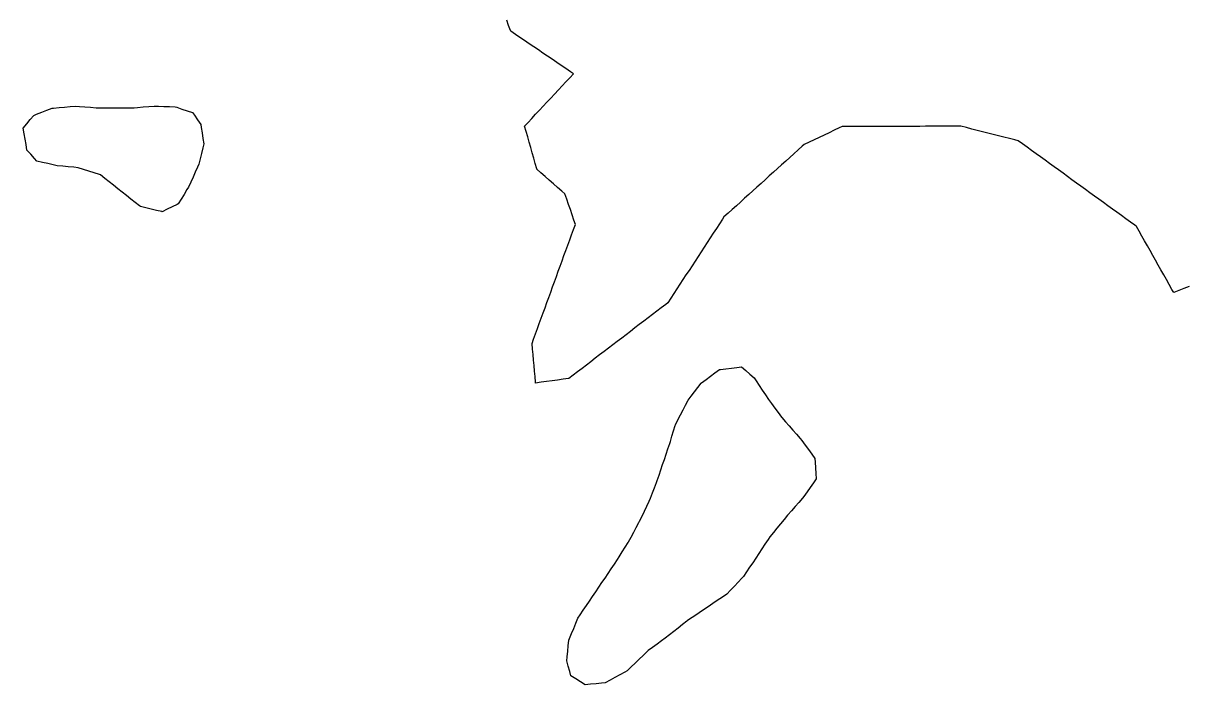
# Model space of a CAD drawing. Header units: millimetres. Extents: x 0 to 2762, y 6 to 2482.
# Drawn here: x 776.9 to 986.6, y 1719.7 to 1838.9 of the extents above; entities that cross this region are included whole.
import ezdxf

# ---------------------------------------------------------------- set-up
doc = ezdxf.new("R2010")
doc.units = ezdxf.units.MM
for name, color, linetype in [('ALL_HOLES', 1, 'Continuous'), ('ALL_ISLANDS', 7, 'Continuous'), ('OUTLINE_ISLAND_01', 7, 'Continuous'), ('OUTLINE_ISLAND_01_HOLE_134', 1, 'Continuous'), ('OUTLINE_ISLAND_01_HOLE_135', 1, 'Continuous')]:
    doc.layers.add(name, color=color, linetype=linetype)

msp = doc.modelspace()

# ---------------------------------------------------------------- linework, layer by layer
at = {"layer": 'ALL_HOLES'}
for points in [[(776.8539, 1819.9379), (777.4846, 1820.714), (778.1152, 1821.4901), (778.7458, 1822.2662), (779.2472, 1822.4592), (780.1805, 1822.8185), (781.1137, 1823.1778), (782.0469, 1823.5371), (782.3107, 1823.5621), (783.3063, 1823.6567), (784.3018, 1823.7512), (785.2973, 1823.8458), (786.2928, 1823.9403), (786.9859, 1823.8847), (787.9827, 1823.8048), (788.9795, 1823.7249), (789.9763, 1823.6449), (790.8287, 1823.6435), (791.8287, 1823.6419), (792.8287, 1823.6402), (793.8287, 1823.6386), (794.8287, 1823.637), (795.8287, 1823.6353), (796.8287, 1823.6337), (797.4768, 1823.6898), (798.4731, 1823.776), (799.4694, 1823.8622), (800.4656, 1823.9484), (801.2245, 1823.9232), (802.2239, 1823.89), (803.2234, 1823.8569), (804.2228, 1823.8237), (804.5238, 1823.7218), (805.4709, 1823.4009), (806.418, 1823.08), (807.3651, 1822.7591), (807.6993, 1822.2815), (808.2725, 1821.4621), (808.8458, 1820.6427), (808.9323, 1820.0998), (809.0896, 1819.1122), (809.247, 1818.1247), (809.4044, 1817.1371), (809.2251, 1816.3838), (808.9936, 1815.4109), (808.7621, 1814.4381), (808.5306, 1813.4653), (808.2913, 1812.9432), (807.8747, 1812.0341), (807.4581, 1811.125), (807.0415, 1810.2159), (806.6249, 1809.3068), (806.3647, 1808.8803), (805.844, 1808.0266), (805.3232, 1807.1729), (804.8025, 1806.3192), (804.5971, 1806.219), (803.6983, 1805.7806), (802.7995, 1805.3422), (801.9007, 1804.9038), (801.8579, 1804.9137), (800.8836, 1805.1391), (799.9094, 1805.3645), (798.9351, 1805.5899), (797.9608, 1805.8153), (797.8069, 1805.9376), (797.024, 1806.5598), (796.2411, 1807.1819), (795.4582, 1807.8041), (794.6753, 1808.4262), (793.8924, 1809.0483), (793.1095, 1809.6705), (792.3265, 1810.2926), (791.5436, 1810.9147), (790.7607, 1811.5369), (790.5837, 1811.5941), (789.6322, 1811.9017), (788.6807, 1812.2093), (787.7292, 1812.5169), (786.7777, 1812.8245), (785.9723, 1812.9031), (784.977, 1813.0002), (783.9817, 1813.0973), (782.9865, 1813.1944), (782.2585, 1813.3538), (781.2817, 1813.5677), (780.3048, 1813.7815), (779.3279, 1813.9954), (778.858, 1814.5179), (778.1894, 1815.2615), (777.5207, 1816.0051), (777.5202, 1816.0079), (777.3531, 1816.9938), (777.1859, 1817.9797), (777.0188, 1818.9657)], [(906.3576, 1776.9379), (907.1133, 1776.2829), (907.869, 1775.628), (908.6247, 1774.9731), (908.9936, 1774.4187), (909.5475, 1773.5861), (910.1014, 1772.7535), (910.6553, 1771.9209), (911.2092, 1771.0884), (911.7825, 1770.3123), (912.3765, 1769.5079), (912.9706, 1768.7035), (913.5647, 1767.8991), (913.6476, 1767.8046), (914.307, 1767.0528), (914.9664, 1766.301), (915.6258, 1765.5492), (916.2852, 1764.7974), (916.9446, 1764.0457), (917.2383, 1763.6433), (917.828, 1762.8357), (918.4176, 1762.028), (919.0072, 1761.2203), (919.5969, 1760.4126), (919.6315, 1759.7497), (919.6836, 1758.7511), (919.7357, 1757.7524), (919.7878, 1756.7538), (919.3019, 1756.0445), (918.7367, 1755.2195), (918.1716, 1754.3945), (917.6065, 1753.5695), (917.3329, 1753.2581), (916.6731, 1752.5067), (916.0132, 1751.7553), (915.3533, 1751.004), (914.6934, 1750.2526), (914.6446, 1750.1932), (914.0101, 1749.4203), (913.3757, 1748.6473), (912.7412, 1747.8744), (912.1067, 1747.1014), (911.4723, 1746.3285), (911.1309, 1745.8155), (910.577, 1744.983), (910.0231, 1744.1504), (909.4691, 1743.3178), (908.9152, 1742.4853), (908.3613, 1741.6527), (907.8073, 1740.8202), (907.2534, 1739.9876), (906.6994, 1739.155), (906.4356, 1738.8777), (905.7463, 1738.1532), (905.0571, 1737.4287), (904.3678, 1736.7041), (903.6785, 1735.9796), (903.2641, 1735.6992), (902.4358, 1735.1389), (901.6075, 1734.5785), (900.7793, 1734.0182), (899.951, 1733.4578), (899.1228, 1732.8975), (898.2945, 1732.3371), (897.4662, 1731.7768), (896.638, 1731.2164), (896.5111, 1731.1165), (895.7255, 1730.4977), (894.9399, 1729.8789), (894.1544, 1729.2602), (893.3688, 1728.6414), (892.5832, 1728.0226), (891.9435, 1727.5636), (891.131, 1726.9806), (890.3185, 1726.3976), (889.5061, 1725.8146), (889.3325, 1725.6483), (888.6104, 1724.9566), (887.8883, 1724.2648), (887.1661, 1723.573), (886.444, 1722.8813), (885.7219, 1722.1895), (885.2846, 1721.9451), (884.4117, 1721.4571), (883.5388, 1720.9692), (882.6659, 1720.4813), (881.793, 1719.9934), (881.1334, 1719.9333), (880.1375, 1719.8426), (879.1416, 1719.752), (878.1458, 1719.6613), (877.3029, 1720.1865), (876.4543, 1720.7154), (875.6056, 1721.2443), (875.385, 1722.0324), (875.1155, 1722.9954), (874.846, 1723.9584), (874.9199, 1724.7081), (875.018, 1725.7033), (875.1161, 1726.6985), (875.2143, 1727.6937), (875.3271, 1727.9664), (875.7092, 1728.8905), (876.0914, 1729.8146), (876.4736, 1730.7387), (876.8557, 1731.6628), (877.2585, 1732.2585), (877.8186, 1733.0869), (878.3787, 1733.9153), (878.9388, 1734.7438), (879.4989, 1735.5722), (880.059, 1736.4006), (880.6191, 1737.229), (881.1792, 1738.0575), (881.7393, 1738.8859), (882.2994, 1739.7143), (882.8595, 1740.5427), (883.4196, 1741.3712), (883.9797, 1742.1996), (884.3141, 1742.7359), (884.8432, 1743.5844), (885.3724, 1744.4329), (885.9015, 1745.2815), (885.9566, 1745.3833), (886.4327, 1746.2627), (886.9087, 1747.1421), (887.3847, 1748.0215), (887.8608, 1748.901), (887.9709, 1749.1273), (888.4083, 1750.0266), (888.8457, 1750.9258), (889.2832, 1751.8251), (889.7206, 1752.7243), (889.938, 1753.2807), (890.302, 1754.2121), (890.6659, 1755.1435), (891.0299, 1756.0749), (891.1647, 1756.4743), (891.4844, 1757.4218), (891.8041, 1758.3694), (892.1238, 1759.3169), (892.4435, 1760.2644), (892.7632, 1761.2119), (893.0829, 1762.1594), (893.4026, 1763.1069), (893.5171, 1763.498), (893.7981, 1764.4577), (894.0791, 1765.4174), (894.3601, 1766.3771), (894.4277, 1766.5077), (894.8874, 1767.3958), (895.347, 1768.2839), (895.8067, 1769.172), (896.2663, 1770.0601), (896.726, 1770.9482), (897.2578, 1771.6431), (897.8656, 1772.4372), (898.4733, 1773.2313), (899.0811, 1774.0255), (899.147, 1774.0745), (899.9495, 1774.6711), (900.752, 1775.2678), (901.5545, 1775.8645), (902.357, 1776.4611), (902.5565, 1776.4849), (903.5495, 1776.6032), (904.5425, 1776.7216), (905.5355, 1776.8399)]]:
    msp.add_lwpolyline(points, close=True, dxfattribs=at)
at = {"layer": 'ALL_ISLANDS'}
msp.add_lwpolyline([(987.0549, 1791.429), (986.1247, 1791.0619), (985.1945, 1790.6949), (984.2643, 1790.3278), (983.9347, 1790.9133), (983.4441, 1791.7847), (982.9536, 1792.6561), (982.463, 1793.5275), (981.9725, 1794.3989), (981.4819, 1795.2703), (980.9913, 1796.1417), (980.5008, 1797.0132), (980.0102, 1797.8846), (979.5197, 1798.756), (979.0291, 1799.6274), (978.5386, 1800.4988), (978.048, 1801.3702), (977.5575, 1802.2416), (977.2712, 1802.449), (976.4613, 1803.0356), (975.6514, 1803.6222), (974.8416, 1804.2088), (974.0317, 1804.7954), (973.2218, 1805.382), (972.4119, 1805.9685), (971.6021, 1806.5551), (970.7922, 1807.1417), (969.9823, 1807.7283), (969.1724, 1808.3149), (968.3625, 1808.9015), (967.5527, 1809.4881), (966.7428, 1810.0747), (965.9329, 1810.6613), (965.123, 1811.2479), (964.3131, 1811.8345), (963.5033, 1812.4211), (962.6934, 1813.0077), (961.8835, 1813.5943), (961.0736, 1814.1809), (960.2638, 1814.7675), (959.4539, 1815.3541), (958.644, 1815.9407), (957.8341, 1816.5273), (957.0242, 1817.1139), (956.2144, 1817.7005), (955.6111, 1817.8524), (954.6414, 1818.0965), (953.6717, 1818.3407), (952.7019, 1818.5848), (951.7322, 1818.829), (950.7624, 1819.0731), (949.7927, 1819.3173), (948.823, 1819.5614), (947.8532, 1819.8056), (946.8835, 1820.0497), (945.9137, 1820.2938), (945.5195, 1820.2935), (944.5195, 1820.2926), (943.5195, 1820.2916), (942.5195, 1820.2907), (941.5195, 1820.2898), (940.5195, 1820.2889), (939.5195, 1820.2879), (938.5195, 1820.287), (937.5195, 1820.2861), (936.5195, 1820.2852), (935.5195, 1820.2842), (934.5195, 1820.2833), (933.5195, 1820.2824), (932.5195, 1820.2815), (931.5195, 1820.2805), (930.5195, 1820.2796), (929.5195, 1820.2787), (928.5195, 1820.2778), (927.5195, 1820.2768), (926.5195, 1820.2759), (925.5195, 1820.275), (924.5195, 1820.2741), (923.9391, 1819.9978), (923.0362, 1819.5681), (922.1332, 1819.1384), (921.2303, 1818.7086), (920.3273, 1818.2789), (919.4244, 1817.8491), (918.5214, 1817.4194), (917.6185, 1816.9897), (917.2961, 1816.6987), (916.5537, 1816.0288), (915.8113, 1815.3588), (915.0689, 1814.6889), (914.3265, 1814.0189), (913.584, 1813.349), (912.8416, 1812.6791), (912.0992, 1812.0091), (911.3568, 1811.3392), (910.6144, 1810.6692), (909.872, 1809.9993), (909.1296, 1809.3293), (908.3872, 1808.6594), (907.6448, 1807.9894), (906.9024, 1807.3195), (906.1599, 1806.6495), (905.4175, 1805.9796), (904.6751, 1805.3096), (903.9327, 1804.6397), (903.1903, 1803.9698), (902.9082, 1803.5388), (902.3605, 1802.7021), (901.8128, 1801.8655), (901.2652, 1801.0288), (900.7175, 1800.1921), (900.1698, 1799.3554), (899.6221, 1798.5187), (899.0744, 1797.6821), (898.5267, 1796.8454), (897.979, 1796.0087), (897.4313, 1795.172), (896.8836, 1794.3353), (896.3359, 1793.4986), (895.7883, 1792.662), (895.2406, 1791.8253), (894.6929, 1790.9886), (894.1452, 1790.1519), (893.5975, 1789.3152), (893.0498, 1788.4786), (892.6872, 1788.2012), (891.8928, 1787.5938), (891.0984, 1786.9864), (890.3041, 1786.3789), (889.5097, 1785.7715), (888.7154, 1785.164), (887.921, 1784.5566), (887.1266, 1783.9491), (886.3323, 1783.3417), (885.5379, 1782.7342), (884.7435, 1782.1268), (883.9492, 1781.5194), (883.1548, 1780.9119), (882.3605, 1780.3045), (881.5661, 1779.697), (880.7717, 1779.0896), (879.9774, 1778.4821), (879.183, 1777.8747), (878.3886, 1777.2672), (877.5943, 1776.6598), (876.7999, 1776.0524), (876.0056, 1775.4449), (875.2112, 1774.8375), (875.1778, 1774.8329), (874.1869, 1774.6987), (873.1959, 1774.5645), (872.205, 1774.4303), (871.214, 1774.2961), (870.2231, 1774.1619), (869.2321, 1774.0276), (869.2178, 1774.184), (869.1264, 1775.1798), (869.0351, 1776.1756), (868.9438, 1777.1715), (868.8525, 1778.1673), (868.7611, 1779.1631), (868.6698, 1780.1589), (868.5785, 1781.1548), (868.8689, 1781.9526), (869.2109, 1782.8923), (869.553, 1783.8319), (869.895, 1784.7716), (870.2371, 1785.7113), (870.5791, 1786.651), (870.9212, 1787.5907), (871.2632, 1788.5304), (871.6052, 1789.47), (871.9473, 1790.4097), (872.2893, 1791.3494), (872.6314, 1792.2891), (872.9734, 1793.2288), (873.3155, 1794.1685), (873.6575, 1795.1081), (873.9996, 1796.0478), (874.3416, 1796.9875), (874.6837, 1797.9272), (875.0257, 1798.8669), (875.3678, 1799.8066), (875.7098, 1800.7462), (876.0518, 1801.6859), (876.3939, 1802.6256), (876.1329, 1803.3914), (875.8103, 1804.338), (875.4877, 1805.2845), (875.1651, 1806.231), (874.8425, 1807.1776), (874.5199, 1808.1241), (873.947, 1808.6286), (873.1964, 1809.2893), (872.4458, 1809.9501), (871.6952, 1810.6109), (870.9447, 1811.2717), (870.1941, 1811.9325), (869.4435, 1812.5933), (869.4291, 1812.6442), (869.1567, 1813.6064), (868.8842, 1814.5685), (868.6117, 1815.5307), (868.3393, 1816.4929), (868.0668, 1817.455), (867.7943, 1818.4172), (867.5218, 1819.3794), (867.2494, 1820.3415), (867.8611, 1820.996), (868.5439, 1821.7266), (869.2267, 1822.4572), (869.9095, 1823.1878), (870.5923, 1823.9184), (871.2752, 1824.649), (871.958, 1825.3796), (872.6408, 1826.1101), (873.3236, 1826.8407), (874.0064, 1827.5713), (874.6892, 1828.3019), (875.3721, 1829.0325), (876.0549, 1829.7631), (875.5136, 1830.1298), (874.6857, 1830.6907), (873.8579, 1831.2516), (873.03, 1831.8125), (872.2021, 1832.3734), (871.3742, 1832.9343), (870.5463, 1833.4952), (869.7184, 1834.0561), (868.8906, 1834.617), (868.0627, 1835.1779), (867.2348, 1835.7388), (866.4069, 1836.2997), (865.579, 1836.8606), (864.7512, 1837.4216), (864.7066, 1837.5419), (864.3598, 1838.4799), (864.013, 1839.4178)], dxfattribs=at)
at = {"layer": 'OUTLINE_ISLAND_01'}
msp.add_lwpolyline([(987.0549, 1791.429), (986.1247, 1791.0619), (985.1945, 1790.6949), (984.2643, 1790.3278), (983.9347, 1790.9133), (983.4441, 1791.7847), (982.9536, 1792.6561), (982.463, 1793.5275), (981.9725, 1794.3989), (981.4819, 1795.2703), (980.9913, 1796.1417), (980.5008, 1797.0132), (980.0102, 1797.8846), (979.5197, 1798.756), (979.0291, 1799.6274), (978.5386, 1800.4988), (978.048, 1801.3702), (977.5575, 1802.2416), (977.2712, 1802.449), (976.4613, 1803.0356), (975.6514, 1803.6222), (974.8416, 1804.2088), (974.0317, 1804.7954), (973.2218, 1805.382), (972.4119, 1805.9685), (971.6021, 1806.5551), (970.7922, 1807.1417), (969.9823, 1807.7283), (969.1724, 1808.3149), (968.3625, 1808.9015), (967.5527, 1809.4881), (966.7428, 1810.0747), (965.9329, 1810.6613), (965.123, 1811.2479), (964.3131, 1811.8345), (963.5033, 1812.4211), (962.6934, 1813.0077), (961.8835, 1813.5943), (961.0736, 1814.1809), (960.2638, 1814.7675), (959.4539, 1815.3541), (958.644, 1815.9407), (957.8341, 1816.5273), (957.0242, 1817.1139), (956.2144, 1817.7005), (955.6111, 1817.8524), (954.6414, 1818.0965), (953.6717, 1818.3407), (952.7019, 1818.5848), (951.7322, 1818.829), (950.7624, 1819.0731), (949.7927, 1819.3173), (948.823, 1819.5614), (947.8532, 1819.8056), (946.8835, 1820.0497), (945.9137, 1820.2938), (945.5195, 1820.2935), (944.5195, 1820.2926), (943.5195, 1820.2916), (942.5195, 1820.2907), (941.5195, 1820.2898), (940.5195, 1820.2889), (939.5195, 1820.2879), (938.5195, 1820.287), (937.5195, 1820.2861), (936.5195, 1820.2852), (935.5195, 1820.2842), (934.5195, 1820.2833), (933.5195, 1820.2824), (932.5195, 1820.2815), (931.5195, 1820.2805), (930.5195, 1820.2796), (929.5195, 1820.2787), (928.5195, 1820.2778), (927.5195, 1820.2768), (926.5195, 1820.2759), (925.5195, 1820.275), (924.5195, 1820.2741), (923.9391, 1819.9978), (923.0362, 1819.5681), (922.1332, 1819.1384), (921.2303, 1818.7086), (920.3273, 1818.2789), (919.4244, 1817.8491), (918.5214, 1817.4194), (917.6185, 1816.9897), (917.2961, 1816.6987), (916.5537, 1816.0288), (915.8113, 1815.3588), (915.0689, 1814.6889), (914.3265, 1814.0189), (913.584, 1813.349), (912.8416, 1812.6791), (912.0992, 1812.0091), (911.3568, 1811.3392), (910.6144, 1810.6692), (909.872, 1809.9993), (909.1296, 1809.3293), (908.3872, 1808.6594), (907.6448, 1807.9894), (906.9024, 1807.3195), (906.1599, 1806.6495), (905.4175, 1805.9796), (904.6751, 1805.3096), (903.9327, 1804.6397), (903.1903, 1803.9698), (902.9082, 1803.5388), (902.3605, 1802.7021), (901.8128, 1801.8655), (901.2652, 1801.0288), (900.7175, 1800.1921), (900.1698, 1799.3554), (899.6221, 1798.5187), (899.0744, 1797.6821), (898.5267, 1796.8454), (897.979, 1796.0087), (897.4313, 1795.172), (896.8836, 1794.3353), (896.3359, 1793.4986), (895.7883, 1792.662), (895.2406, 1791.8253), (894.6929, 1790.9886), (894.1452, 1790.1519), (893.5975, 1789.3152), (893.0498, 1788.4786), (892.6872, 1788.2012), (891.8928, 1787.5938), (891.0984, 1786.9864), (890.3041, 1786.3789), (889.5097, 1785.7715), (888.7154, 1785.164), (887.921, 1784.5566), (887.1266, 1783.9491), (886.3323, 1783.3417), (885.5379, 1782.7342), (884.7435, 1782.1268), (883.9492, 1781.5194), (883.1548, 1780.9119), (882.3605, 1780.3045), (881.5661, 1779.697), (880.7717, 1779.0896), (879.9774, 1778.4821), (879.183, 1777.8747), (878.3886, 1777.2672), (877.5943, 1776.6598), (876.7999, 1776.0524), (876.0056, 1775.4449), (875.2112, 1774.8375), (875.1778, 1774.8329), (874.1869, 1774.6987), (873.1959, 1774.5645), (872.205, 1774.4303), (871.214, 1774.2961), (870.2231, 1774.1619), (869.2321, 1774.0276), (869.2178, 1774.184), (869.1264, 1775.1798), (869.0351, 1776.1756), (868.9438, 1777.1715), (868.8525, 1778.1673), (868.7611, 1779.1631), (868.6698, 1780.1589), (868.5785, 1781.1548), (868.8689, 1781.9526), (869.2109, 1782.8923), (869.553, 1783.8319), (869.895, 1784.7716), (870.2371, 1785.7113), (870.5791, 1786.651), (870.9212, 1787.5907), (871.2632, 1788.5304), (871.6052, 1789.47), (871.9473, 1790.4097), (872.2893, 1791.3494), (872.6314, 1792.2891), (872.9734, 1793.2288), (873.3155, 1794.1685), (873.6575, 1795.1081), (873.9996, 1796.0478), (874.3416, 1796.9875), (874.6837, 1797.9272), (875.0257, 1798.8669), (875.3678, 1799.8066), (875.7098, 1800.7462), (876.0518, 1801.6859), (876.3939, 1802.6256), (876.1329, 1803.3914), (875.8103, 1804.338), (875.4877, 1805.2845), (875.1651, 1806.231), (874.8425, 1807.1776), (874.5199, 1808.1241), (873.947, 1808.6286), (873.1964, 1809.2893), (872.4458, 1809.9501), (871.6952, 1810.6109), (870.9447, 1811.2717), (870.1941, 1811.9325), (869.4435, 1812.5933), (869.4291, 1812.6442), (869.1567, 1813.6064), (868.8842, 1814.5685), (868.6117, 1815.5307), (868.3393, 1816.4929), (868.0668, 1817.455), (867.7943, 1818.4172), (867.5218, 1819.3794), (867.2494, 1820.3415), (867.8611, 1820.996), (868.5439, 1821.7266), (869.2267, 1822.4572), (869.9095, 1823.1878), (870.5923, 1823.9184), (871.2752, 1824.649), (871.958, 1825.3796), (872.6408, 1826.1101), (873.3236, 1826.8407), (874.0064, 1827.5713), (874.6892, 1828.3019), (875.3721, 1829.0325), (876.0549, 1829.7631), (875.5136, 1830.1298), (874.6857, 1830.6907), (873.8579, 1831.2516), (873.03, 1831.8125), (872.2021, 1832.3734), (871.3742, 1832.9343), (870.5463, 1833.4952), (869.7184, 1834.0561), (868.8906, 1834.617), (868.0627, 1835.1779), (867.2348, 1835.7388), (866.4069, 1836.2997), (865.579, 1836.8606), (864.7512, 1837.4216), (864.7066, 1837.5419), (864.3598, 1838.4799), (864.013, 1839.4178)], dxfattribs=at)
at = {"layer": 'OUTLINE_ISLAND_01_HOLE_134'}
msp.add_lwpolyline([(906.3576, 1776.9379), (907.1133, 1776.2829), (907.869, 1775.628), (908.6247, 1774.9731), (908.9936, 1774.4187), (909.5475, 1773.5861), (910.1014, 1772.7535), (910.6553, 1771.9209), (911.2092, 1771.0884), (911.7825, 1770.3123), (912.3765, 1769.5079), (912.9706, 1768.7035), (913.5647, 1767.8991), (913.6476, 1767.8046), (914.307, 1767.0528), (914.9664, 1766.301), (915.6258, 1765.5492), (916.2852, 1764.7974), (916.9446, 1764.0457), (917.2383, 1763.6433), (917.828, 1762.8357), (918.4176, 1762.028), (919.0072, 1761.2203), (919.5969, 1760.4126), (919.6315, 1759.7497), (919.6836, 1758.7511), (919.7357, 1757.7524), (919.7878, 1756.7538), (919.3019, 1756.0445), (918.7367, 1755.2195), (918.1716, 1754.3945), (917.6065, 1753.5695), (917.3329, 1753.2581), (916.6731, 1752.5067), (916.0132, 1751.7553), (915.3533, 1751.004), (914.6934, 1750.2526), (914.6446, 1750.1932), (914.0101, 1749.4203), (913.3757, 1748.6473), (912.7412, 1747.8744), (912.1067, 1747.1014), (911.4723, 1746.3285), (911.1309, 1745.8155), (910.577, 1744.983), (910.0231, 1744.1504), (909.4691, 1743.3178), (908.9152, 1742.4853), (908.3613, 1741.6527), (907.8073, 1740.8202), (907.2534, 1739.9876), (906.6994, 1739.155), (906.4356, 1738.8777), (905.7463, 1738.1532), (905.0571, 1737.4287), (904.3678, 1736.7041), (903.6785, 1735.9796), (903.2641, 1735.6992), (902.4358, 1735.1389), (901.6075, 1734.5785), (900.7793, 1734.0182), (899.951, 1733.4578), (899.1228, 1732.8975), (898.2945, 1732.3371), (897.4662, 1731.7768), (896.638, 1731.2164), (896.5111, 1731.1165), (895.7255, 1730.4977), (894.9399, 1729.8789), (894.1544, 1729.2602), (893.3688, 1728.6414), (892.5832, 1728.0226), (891.9435, 1727.5636), (891.131, 1726.9806), (890.3185, 1726.3976), (889.5061, 1725.8146), (889.3325, 1725.6483), (888.6104, 1724.9566), (887.8883, 1724.2648), (887.1661, 1723.573), (886.444, 1722.8813), (885.7219, 1722.1895), (885.2846, 1721.9451), (884.4117, 1721.4571), (883.5388, 1720.9692), (882.6659, 1720.4813), (881.793, 1719.9934), (881.1334, 1719.9333), (880.1375, 1719.8426), (879.1416, 1719.752), (878.1458, 1719.6613), (877.3029, 1720.1865), (876.4543, 1720.7154), (875.6056, 1721.2443), (875.385, 1722.0324), (875.1155, 1722.9954), (874.846, 1723.9584), (874.9199, 1724.7081), (875.018, 1725.7033), (875.1161, 1726.6985), (875.2143, 1727.6937), (875.3271, 1727.9664), (875.7092, 1728.8905), (876.0914, 1729.8146), (876.4736, 1730.7387), (876.8557, 1731.6628), (877.2585, 1732.2585), (877.8186, 1733.0869), (878.3787, 1733.9153), (878.9388, 1734.7438), (879.4989, 1735.5722), (880.059, 1736.4006), (880.6191, 1737.229), (881.1792, 1738.0575), (881.7393, 1738.8859), (882.2994, 1739.7143), (882.8595, 1740.5427), (883.4196, 1741.3712), (883.9797, 1742.1996), (884.3141, 1742.7359), (884.8432, 1743.5844), (885.3724, 1744.4329), (885.9015, 1745.2815), (885.9566, 1745.3833), (886.4327, 1746.2627), (886.9087, 1747.1421), (887.3847, 1748.0215), (887.8608, 1748.901), (887.9709, 1749.1273), (888.4083, 1750.0266), (888.8457, 1750.9258), (889.2832, 1751.8251), (889.7206, 1752.7243), (889.938, 1753.2807), (890.302, 1754.2121), (890.6659, 1755.1435), (891.0299, 1756.0749), (891.1647, 1756.4743), (891.4844, 1757.4218), (891.8041, 1758.3694), (892.1238, 1759.3169), (892.4435, 1760.2644), (892.7632, 1761.2119), (893.0829, 1762.1594), (893.4026, 1763.1069), (893.5171, 1763.498), (893.7981, 1764.4577), (894.0791, 1765.4174), (894.3601, 1766.3771), (894.4277, 1766.5077), (894.8874, 1767.3958), (895.347, 1768.2839), (895.8067, 1769.172), (896.2663, 1770.0601), (896.726, 1770.9482), (897.2578, 1771.6431), (897.8656, 1772.4372), (898.4733, 1773.2313), (899.0811, 1774.0255), (899.147, 1774.0745), (899.9495, 1774.6711), (900.752, 1775.2678), (901.5545, 1775.8645), (902.357, 1776.4611), (902.5565, 1776.4849), (903.5495, 1776.6032), (904.5425, 1776.7216), (905.5355, 1776.8399)], close=True, dxfattribs=at)
at = {"layer": 'OUTLINE_ISLAND_01_HOLE_135'}
msp.add_lwpolyline([(776.8539, 1819.9379), (777.4846, 1820.714), (778.1152, 1821.4901), (778.7458, 1822.2662), (779.2472, 1822.4592), (780.1805, 1822.8185), (781.1137, 1823.1778), (782.0469, 1823.5371), (782.3107, 1823.5621), (783.3063, 1823.6567), (784.3018, 1823.7512), (785.2973, 1823.8458), (786.2928, 1823.9403), (786.9859, 1823.8847), (787.9827, 1823.8048), (788.9795, 1823.7249), (789.9763, 1823.6449), (790.8287, 1823.6435), (791.8287, 1823.6419), (792.8287, 1823.6402), (793.8287, 1823.6386), (794.8287, 1823.637), (795.8287, 1823.6353), (796.8287, 1823.6337), (797.4768, 1823.6898), (798.4731, 1823.776), (799.4694, 1823.8622), (800.4656, 1823.9484), (801.2245, 1823.9232), (802.2239, 1823.89), (803.2234, 1823.8569), (804.2228, 1823.8237), (804.5238, 1823.7218), (805.4709, 1823.4009), (806.418, 1823.08), (807.3651, 1822.7591), (807.6993, 1822.2815), (808.2725, 1821.4621), (808.8458, 1820.6427), (808.9323, 1820.0998), (809.0896, 1819.1122), (809.247, 1818.1247), (809.4044, 1817.1371), (809.2251, 1816.3838), (808.9936, 1815.4109), (808.7621, 1814.4381), (808.5306, 1813.4653), (808.2913, 1812.9432), (807.8747, 1812.0341), (807.4581, 1811.125), (807.0415, 1810.2159), (806.6249, 1809.3068), (806.3647, 1808.8803), (805.844, 1808.0266), (805.3232, 1807.1729), (804.8025, 1806.3192), (804.5971, 1806.219), (803.6983, 1805.7806), (802.7995, 1805.3422), (801.9007, 1804.9038), (801.8579, 1804.9137), (800.8836, 1805.1391), (799.9094, 1805.3645), (798.9351, 1805.5899), (797.9608, 1805.8153), (797.8069, 1805.9376), (797.024, 1806.5598), (796.2411, 1807.1819), (795.4582, 1807.8041), (794.6753, 1808.4262), (793.8924, 1809.0483), (793.1095, 1809.6705), (792.3265, 1810.2926), (791.5436, 1810.9147), (790.7607, 1811.5369), (790.5837, 1811.5941), (789.6322, 1811.9017), (788.6807, 1812.2093), (787.7292, 1812.5169), (786.7777, 1812.8245), (785.9723, 1812.9031), (784.977, 1813.0002), (783.9817, 1813.0973), (782.9865, 1813.1944), (782.2585, 1813.3538), (781.2817, 1813.5677), (780.3048, 1813.7815), (779.3279, 1813.9954), (778.858, 1814.5179), (778.1894, 1815.2615), (777.5207, 1816.0051), (777.5202, 1816.0079), (777.3531, 1816.9938), (777.1859, 1817.9797), (777.0188, 1818.9657)], close=True, dxfattribs=at)

doc.saveas('drawing.dxf')
